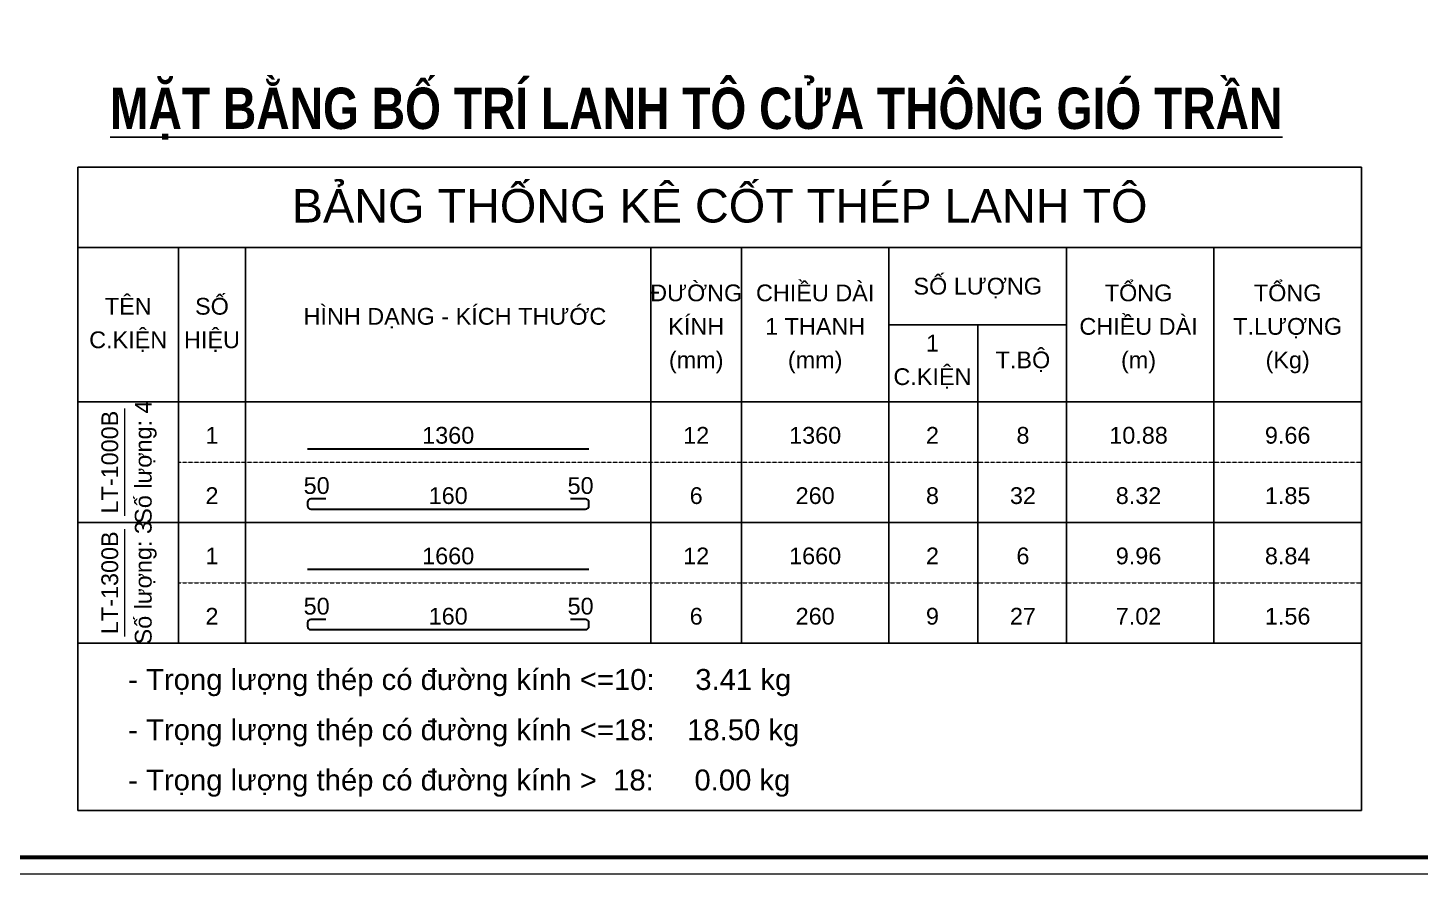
# Model space of a CAD drawing. Header units: millimetres. Extents: x -182770 to 489476, y -561170 to -280028.
# Drawn here: x 314187 to 326629, y -534864 to -527300 of the extents above; entities that cross this region are included whole.
import ezdxf
from ezdxf.enums import TextEntityAlignment as Align

# ---------------------------------------------------------------- set-up
doc = ezdxf.new("R2010")
doc.units = ezdxf.units.MM
doc.header["$MEASUREMENT"] = 0
doc.linetypes.add('HIDDEN', pattern=[0.375, 0.25, -0.125])
doc.layers.get('Defpoints').update_dxf_attribs({"color": 1})
for name, color, linetype, lineweight in [('Khungten_LCDI', 7, 'Continuous', 5), ('LC MANH DUT', 35, 'HIDDEN', 5), ('LC Net dam 1', 30, 'Continuous', 30), ('LC Net thay', 63, 'Continuous', 25), ('LC Text1', 3, 'Continuous', 20), ('LC Text2', 7, 'Continuous', 25)]:
    doc.layers.add(name, color=color, linetype=linetype, lineweight=lineweight)
doc.styles.add('Hoa', font='micross.ttf')
doc.styles.add('Khungten', font='VHAVAN.TTF', dxfattribs={"width": 0.9, "height": 5000})
doc.styles.add('LC 1', font='VHAVANB.TTF')
doc.styles.add('LC3', font='VHARIALB.TTF', dxfattribs={"width": 0.8})
doc.styles.add('Thuong', font='micross.ttf')
doc.styles.add('Title', font='VHBLACK.TTF', dxfattribs={"width": 0.8})

# ---------------------------------------------------------------- blocks, each defined once
blk = doc.blocks.new('lcdi fix')
at = {"layer": 'Defpoints', "lineweight": 0}
blk.add_lwpolyline([(-1200, -14850), (-1200, 14850), (40800, 14850), (40800, -14850)], close=True, dxfattribs=at)
at = {"layer": 'Khungten_LCDI', "color": 5, "lineweight": 60}
blk.add_lwpolyline([(0, -14650), (0, 14650), (40600, 14650), (40600, -14650)], close=True, dxfattribs=at)
at = {"color": 7, "style": 'Khungten', "width": 0.8}
for tag, p in [('REVISION', (39499, -10746)), ('NGAYHT', (39546, -11609))]:
    blk.add_attdef(tag, text='', height=200, dxfattribs=at).set_placement(p, align=Align.CENTER)
at = {"layer": 'LC Text1', "color": 3, "style": 'LC 1', "width": 1.834006}
for tag, p, p2 in [('TENBANVE1', (36913, -8886), (40339, -8886)), ('TENBANVE2', (36913, -9562), (40339, -9562))]:
    blk.add_attdef(tag, text='', height=250, dxfattribs=at).set_placement(p, p2, align=Align.FIT)
at = {"layer": 'LC Text1', "style": 'Title', "width": 0.7}
blk.add_attdef('SOBANVE', text='', height=250, dxfattribs=at).set_placement((39562, -13896), align=Align.CENTER)
blk = doc.blocks.new('TIEUDE1')
at = {"layer": 'LC Text2', "color": 7, "style": 'LC 1'}
blk.add_attdef('TIªU§Ò', text='', height=5, dxfattribs=at).set_placement((0, 0), align=Align.BOTTOM_CENTER)
blk.add_attdef('TL', text='', height=3, dxfattribs=at).set_placement((0, -2), align=Align.TOP_CENTER)

msp = doc.modelspace()

# ---------------------------------------------------------------- linework, layer by layer
at = {"layer": 'LC MANH DUT'}
for p, q in [((315532.3, -531181.2), (326103.8, -531181.2)), ((315532.3, -531720.3), (326103.8, -531720.3)), ((315532.3, -532259.3), (326103.8, -532259.3)), ((315532.3, -532798.4), (326103.8, -532798.4))]:
    msp.add_line(p, q, dxfattribs=at)
at = {"layer": 'LC Net dam 1'}
for points in [[(316685.3, -531061.4), (319200.9, -531061.4)], [(316685.3, -532139.5), (319200.9, -532139.5)]]:
    msp.add_lwpolyline(points, dxfattribs=at)
for points in [[(316850, -531510.6), (316715.2, -531510.6, 0.4142136), (316685.3, -531540.6), (316685.3, -531570.5, 0.4142136), (316715.2, -531600.5), (319170.9, -531600.5, 0.4142136), (319200.9, -531570.5), (319200.9, -531540.6, 0.4142136), (319170.9, -531510.6), (319036.1, -531510.6)], [(316850, -532588.7), (316715.2, -532588.7, 0.4142136), (316685.3, -532618.7), (316685.3, -532648.6, 0.4142136), (316715.2, -532678.6), (319170.9, -532678.6, 0.4142136), (319200.9, -532648.6), (319200.9, -532618.7, 0.4142136), (319170.9, -532588.7), (319036.1, -532588.7)]]:
    msp.add_lwpolyline(points, format="xyb", dxfattribs=at)
at = {"layer": 'LC Net thay'}
for p, q in [((314633.9, -528545.8), (326103.8, -528545.8)), ((314633.9, -528545.8), (314633.9, -534295.8)), ((326103.8, -528545.8), (326103.8, -534295.8)), ((314633.9, -529264.6), (326103.8, -529264.6)), ((315532.3, -529264.6), (315532.3, -532798.4)), ((316131.2, -529264.6), (316131.2, -532798.4)), ((319754.9, -529264.6), (319754.9, -532798.4)), ((320563.5, -529264.6), (320563.5, -532798.4)), ((321881.2, -529264.6), (321881.2, -532798.4)), ((323468.4, -529264.6), (323468.4, -532798.4)), ((324786.1, -529264.6), (324786.1, -532798.4)), ((321881.2, -529953.4), (323468.4, -529953.4)), ((322674.8, -529953.4), (322674.8, -532798.4)), ((314633.9, -530642.2), (326103.8, -530642.2)), ((314633.9, -531720.3), (326103.8, -531720.3)), ((314633.9, -532798.4), (326103.8, -532798.4)), ((314633.9, -532798.4), (326103.8, -532798.4)), ((314633.9, -534295.8), (326103.8, -534295.8))]:
    msp.add_line(p, q, dxfattribs=at)
at = {"layer": 'LC Text1'}
for p, q in [((315053.1, -531660.4), (315053.1, -530702.1)), ((315053.1, -532738.5), (315053.1, -531780.2))]:
    msp.add_line(p, q, dxfattribs=at)

# ---------------------------------------------------------------- block references
at = {"layer": 'LC Net thay', "xscale": 0.75, "yscale": 0.75, "zscale": 0.75}
msp.add_blockref('lcdi fix', (299276.1, -523726.3), dxfattribs=at)
at = {"layer": 'LC Text2'}
ref = msp.add_blockref('TIEUDE1', (320159.2, -528314.8), dxfattribs=dict(at, xscale=75.00000000014396, yscale=75.00000000014396, zscale=75.00000000014396))
ref.add_attrib('TIªU§Ò', '%%UmÆt b»ng bè trÝ lanh t« cöa th«ng giã trÇn', dxfattribs={"color": 7, "height": 369.331, "style": 'LC3', "width": 0.8}).set_placement((320159.2, -528314.8), align=Align.BOTTOM_CENTER)

# ---------------------------------------------------------------- texts
at = {"layer": 'LC Text1', "color": 4, "style": 'Hoa'}
msp.add_text('BẢNG THỐNG KÊ CỐT THÉP LANH TÔ', height=299.475, dxfattribs=at).set_placement((320368.8, -529040), align=Align.CENTER)
at = {"layer": 'LC Text1'}
for s, height, style, p in [('SỐ LƯỢNG', 149.74, 'Hoa', (322674.8, -529683.8)), ('ĐƯỜNG', 149.74, 'Hoa', (320159.2, -529743.7)), ('CHIỀU DÀI', 149.74, 'Hoa', (321222.3, -529743.7)), ('TỔNG', 149.74, 'Hoa', (324112.2, -529743.7)), ('TỔNG', 149.74, 'Hoa', (325444.9, -529743.7)), ('TÊN', 149.74, 'Hoa', (315083.1, -529863.5)), ('SỐ', 149.74, 'Hoa', (315831.8, -529863.5)), ('HÌNH DẠNG - KÍCH THƯỚC', 149.738, 'Hoa', (318003, -529953.4)), ('KÍNH', 149.74, 'Hoa', (320159.2, -530043.2)), ('1 THANH', 149.74, 'Hoa', (321222.3, -530043.2)), ('CHIỀU DÀI', 149.74, 'Hoa', (324112.2, -530043.2)), ('T.LƯỢNG', 149.74, 'Hoa', (325444.9, -530043.2)), ('C.KIỆN', 149.74, 'Hoa', (315083.1, -530163)), ('HIỆU', 149.74, 'Hoa', (315831.8, -530163)), ('1', 149.7, 'Hoa', (322270.5, -530192.9)), ('T.BỘ', 149.74, 'Hoa', (323079.1, -530342.7)), ('(mm)', 149.74, 'Thuong', (320159.2, -530342.7)), ('(mm)', 149.74, 'Thuong', (321222.3, -530342.7)), ('(m)', 149.74, 'Thuong', (324112.2, -530342.7)), ('(Kg)', 149.74, 'Thuong', (325444.9, -530342.7)), ('C.KIỆN', 149.74, 'Hoa', (322270.5, -530492.4))]:
    msp.add_text(s, height=height, dxfattribs=dict(at, style=style)).set_placement(p, align=Align.CENTER)
at = {"layer": 'LC Text1', "style": 'Hoa'}
for s, height, p in [('Số lượng: 4', 149.738, (315292.7, -531181.2)), ('LT-1000B', 149.74, (314993.2, -531181.2)), ('Số lượng: 3', 149.738, (315292.7, -532259.3)), ('LT-1300B', 149.74, (314993.2, -532259.3))]:
    msp.add_text(s, height=height, rotation=90.00021, dxfattribs=at).set_placement(p, align=Align.CENTER)
for s, height, p in [('1', 149.7, (315831.8, -531061.4)), ('1360', 149.74, (317943.1, -531061.4)), ('12', 149.74, (320159.2, -531061.4)), ('1360', 149.74, (321222.3, -531061.4)), ('2', 149.7, (322270.5, -531061.4)), ('8', 149.7, (323079.1, -531061.4)), ('10.88', 149.74, (324112.2, -531061.4)), ('9.66', 149.74, (325444.9, -531061.4)), ('2', 149.7, (315831.8, -531600.5)), ('50', 149.74, (316767.6, -531510.6)), ('160', 149.74, (317943.1, -531600.5)), ('50', 149.74, (319126, -531510.6)), ('6', 149.7, (320159.2, -531600.5)), ('1', 149.7, (315831.8, -532139.5)), ('1660', 149.74, (317943.1, -532139.5)), ('12', 149.74, (320159.2, -532139.5)), ('1660', 149.74, (321222.3, -532139.5)), ('2', 149.7, (322270.5, -532139.5)), ('6', 149.7, (323079.1, -532139.5)), ('9.96', 149.74, (324112.2, -532139.5)), ('8.84', 149.74, (325444.9, -532139.5)), ('50', 149.74, (316767.6, -532588.7)), ('50', 149.74, (319126, -532588.7)), ('2', 149.7, (315831.8, -532678.6)), ('160', 149.74, (317943.1, -532678.6)), ('6', 149.7, (320159.2, -532678.6))]:
    msp.add_text(s, height=height, dxfattribs=at).set_placement(p, align=Align.BOTTOM_CENTER)
at = {"layer": 'LC Text1', "color": 7, "style": 'Hoa'}
for s, height, p in [('260', 149.74, (321222.3, -531600.5)), ('8', 149.7, (322270.5, -531600.5)), ('32', 149.74, (323079.1, -531600.5)), ('8.32', 149.74, (324112.2, -531600.5)), ('1.85', 149.74, (325444.9, -531600.5)), ('260', 149.74, (321222.3, -532678.6)), ('9', 149.7, (322270.5, -532678.6)), ('27', 149.74, (323079.1, -532678.6)), ('7.02', 149.74, (324112.2, -532678.6)), ('1.56', 149.74, (325444.9, -532678.6))]:
    msp.add_text(s, height=height, dxfattribs=at).set_placement(p, align=Align.BOTTOM_CENTER)
at = {"layer": 'LC Text1', "style": 'Hoa'}
for s, p in [('- Trọng lượng thép có đường kính <=10:     3.41 kg', (315083.1, -533217.6)), ('- Trọng lượng thép có đường kính <=18:    18.50 kg', (315083.1, -533666.9)), ('- Trọng lượng thép có đường kính >  18:     0.00 kg', (315083.1, -534116.1))]:
    msp.add_text(s, height=187.172, dxfattribs=at).set_placement(p)

doc.saveas('drawing.dxf')
